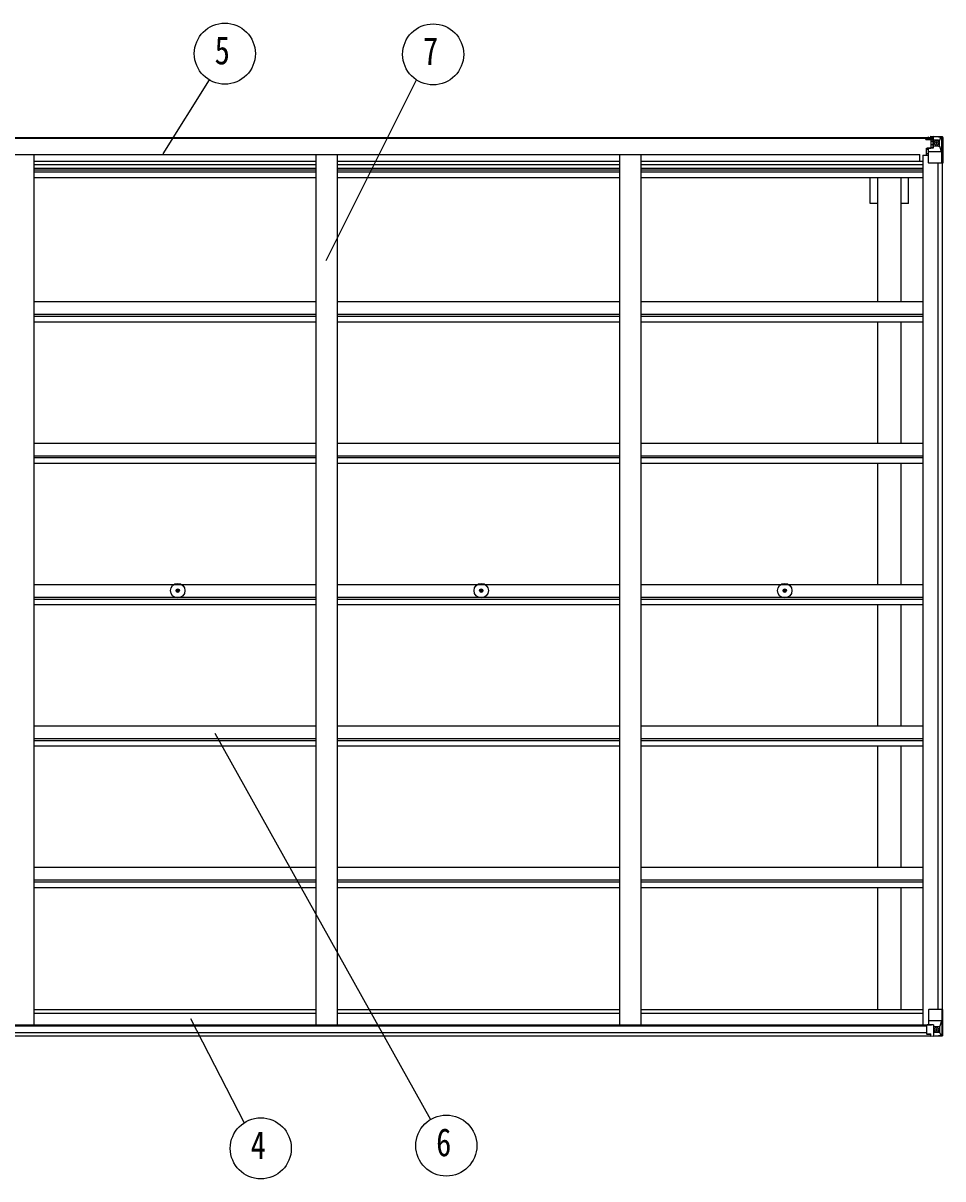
# Model space of a CAD drawing. Units: millimetres, scale not verified. Extents: x -10512 to 10512, y -7425 to 7425.
# Drawn here: x -594 to 1576, y -289 to 2436 of the extents above; entities that cross this region are included whole.
import ezdxf
from ezdxf.enums import TextEntityAlignment as Align

# ---------------------------------------------------------------- set-up
doc = ezdxf.new("R2010")
doc.units = ezdxf.units.MM
doc.header["$LTSCALE"] = 30
for name, color, linetype in [('0-4_YKK_13', 4, 'Continuous'), ('0-5_YKK_A1', 4, 'Continuous'), ('0-6_YKK_D', 6, 'Continuous')]:
    doc.layers.add(name, color=color, linetype=linetype)
doc.styles.add('ＭＳ ゴシック', font='')
doc.styles.get('ＭＳ ゴシック').set_extended_font_data('MS Gothic')

msp = doc.modelspace()

# ---------------------------------------------------------------- linework, layer by layer
at = {"layer": '0-4_YKK_13'}
for p, q in [((1535.94, 2163.92), (1535.94, 2164.85)), ((1536.94, 2163.92), (1535.94, 2163.92)), ((1535.94, 2163.92), (1535.94, 2162.35)), ((1535.94, 2162.24), (1535.94, 2162.35)), ((1536.94, 2164.85), (1536.94, 2163.92)), ((1541.94, 2163.92), (1536.94, 2163.92)), ((1542.14, 2167.42), (1540.45, 2166.99)), ((1541.94, 2162.31), (1541.94, 2163.92)), ((1541.94, 2162.31), (1551.94, 2162.23)), ((1542.14, 2167.42), (1542.44, 2167.42)), ((1542.44, 2167.42), (1542.44, 2166.99)), ((1543.94, 2164.18), (1551.94, 2164.18)), ((1543.94, 2164.15), (1551.94, 2164.15)), ((1547.44, 2169.62), (1553.94, 2169.22)), ((1547.44, 2168.73), (1547.44, 2169.62)), ((1553.94, 2168.34), (1547.44, 2168.73)), ((1547.44, 2168.22), (1547.44, 2168.73)), ((1547.44, 2168.22), (1547.44, 2167.81)), ((1547.44, 2167.81), (1552.44, 2167.72)), ((1547.44, 2167.81), (1547.44, 2166.99)), ((1548.44, 2142.12), (1548.44, 2162.09)), ((1552.33, 2161.85), (1548.44, 2161.85)), ((1548.44, 2158.22), (1552.44, 2158.22)), ((1551.94, 2164.18), (1551.94, 2162.23)), ((1551.94, 2163.15), (1552.44, 2163.15)), ((1551.95, 2162.23), (1551.94, 2162.23)), ((1551.95, 2162.06), (1551.95, 2162.23)), ((1552.44, 2163.51), (1553.94, 2163.51)), ((1552.44, 2159.98), (1553.94, 2159.98)), ((1553.94, 2143.12), (1553.94, 2169.22)), ((1553.94, 2169.11), (1565.94, 2168.32)), ((1554.94, 2159.98), (1553.94, 2159.98)), ((1565.94, 2159.98), (1553.94, 2159.98)), ((1568.27, 2159.92), (1565.94, 2159.98)), ((1566.03, 2168.32), (1573.96, 2167.84)), ((1568.27, 2146.45), (1568.27, 2159.92)), ((1569.13, 2163.43), (1571.86, 2167.1)), ((1573.1, 2166.87), (1573.1, 2166.81)), ((1573.1, 2106.22), (1573.1, 2166.81)), ((1575, 2167.93), (1575, 2167.93)), ((1575, 2167.89), (1575, 2167.93)), ((1575.94, 2166.93), (1575.94, 2166.89)), ((1537.44, 2141.09), (1538.44, 2141.1)), ((1537.44, 2124.87), (1537.44, 2141.09)), ((1538.44, 2139.36), (1537.44, 2139.37)), ((1537.44, 2129.22), (1541.94, 2129.22)), ((1542.49, 2141.13), (1538.44, 2141.1)), ((1541.94, 2107.22), (1541.94, 2140.32)), ((1565.94, 2132.89), (1541.94, 2132.89)), ((1553.12, 2142.87), (1542.77, 2141.21)), ((1542.77, 2140.58), (1553.12, 2142.23)), ((1542.77, 2141.21), (1542.77, 2140.58)), ((1548.44, 2150.02), (1552.44, 2150.02)), ((1552.44, 2146.42), (1553.94, 2146.42)), ((1553.12, 2142.23), (1553.12, 2142.87)), ((1565.94, 2146.42), (1553.94, 2146.42)), ((1560.46, 2152.78), (1560.46, 2151.82)), ((1565.94, 2146.42), (1568.27, 2146.45)), ((1565.94, 2146.42), (1565.94, 2146.42)), ((1572.55, 2133.1), (1565.94, 2132.89)), ((1572.55, 2133.1), (1568.41, 2145.19)), ((1573.1, 2106.22), (1542.94, 2106.22)), ((-231.48, 1098.56), (-230.37, 1098.58)), ((-231.48, 1097.56), (-230.37, 1097.54)), ((-230.37, 1098.58), (-229.86, 1098.68)), ((-230.37, 1097.54), (-229.86, 1097.44)), ((-229.76, 1099.2), (-229.86, 1098.68)), ((-229.76, 1096.93), (-229.86, 1097.44)), ((-229.74, 1100.31), (-229.76, 1099.2)), ((-229.74, 1095.82), (-229.76, 1096.93)), ((-228.74, 1100.31), (-228.72, 1099.2)), ((-228.74, 1095.82), (-228.72, 1096.93)), ((-228.72, 1099.2), (-228.62, 1098.68)), ((-228.72, 1096.93), (-228.62, 1097.44)), ((-228.1, 1098.58), (-228.62, 1098.68)), ((-228.1, 1097.54), (-228.62, 1097.44)), ((-226.99, 1098.56), (-228.1, 1098.58)), ((-226.99, 1097.56), (-228.1, 1097.54)), ((484.52, 1098.56), (485.63, 1098.58)), ((484.52, 1097.56), (485.63, 1097.54)), ((485.63, 1098.58), (486.14, 1098.68)), ((485.63, 1097.54), (486.14, 1097.44)), ((486.24, 1099.2), (486.14, 1098.68)), ((486.24, 1096.93), (486.14, 1097.44)), ((486.26, 1100.31), (486.24, 1099.2)), ((486.26, 1095.82), (486.24, 1096.93)), ((487.26, 1100.31), (487.28, 1099.2)), ((487.26, 1095.82), (487.28, 1096.93)), ((487.28, 1099.2), (487.38, 1098.68)), ((487.28, 1096.93), (487.38, 1097.44)), ((487.9, 1098.58), (487.38, 1098.68)), ((487.9, 1097.54), (487.38, 1097.44)), ((489.01, 1098.56), (487.9, 1098.58)), ((489.01, 1097.56), (487.9, 1097.54)), ((1200.52, 1098.56), (1201.63, 1098.58)), ((1200.52, 1097.56), (1201.63, 1097.54)), ((1201.63, 1098.58), (1202.14, 1098.68)), ((1201.63, 1097.54), (1202.14, 1097.44)), ((1202.24, 1099.2), (1202.14, 1098.68)), ((1202.24, 1096.93), (1202.14, 1097.44)), ((1202.26, 1100.31), (1202.24, 1099.2)), ((1202.26, 1095.82), (1202.24, 1096.93)), ((1203.26, 1100.31), (1203.28, 1099.2)), ((1203.26, 1095.82), (1203.28, 1096.93)), ((1203.28, 1099.2), (1203.38, 1098.68)), ((1203.28, 1096.93), (1203.38, 1097.44)), ((1203.9, 1098.58), (1203.38, 1098.68)), ((1203.9, 1097.54), (1203.38, 1097.44)), ((1205.01, 1098.56), (1203.9, 1098.58)), ((1205.01, 1097.56), (1203.9, 1097.54)), ((1541.94, 109.24), (1541.94, 76.15)), ((1575.94, 110.24), (1542.94, 110.24)), ((1573.1, 110.24), (1573.1, 49.66)), ((1575.94, 49.53), (1575.94, 110.24)), ((1565.94, 83.58), (1541.94, 83.58)), ((1572.55, 83.36), (1565.94, 83.58)), ((1572.55, 83.36), (1568.41, 71.28)), ((1537.44, 73.09), (1537.44, 52.93)), ((1547.44, 74.03), (1538.44, 74)), ((1542.77, 75.89), (1553.11, 74.23)), ((1542.77, 75.25), (1542.77, 75.89)), ((1550.42, 74.03), (1542.77, 75.25)), ((1553.94, 74.03), (1547.44, 74.03)), ((1553.11, 74.23), (1553.11, 74.03)), ((1553.94, 74.03), (1553.94, 47.24)), ((1553.94, 70.04), (1565.94, 70.04)), ((1565.94, 56.49), (1553.94, 56.49)), ((1561.42, 63.68), (1561.42, 64.64)), ((1565.94, 70.04), (1565.94, 70.04)), ((1565.94, 70.04), (1568.27, 70.01)), ((1568.27, 56.54), (1565.94, 56.48)), ((1568.27, 70.01), (1568.27, 56.54)), ((1538.44, 52.22), (1547.44, 52.16)), ((1547.44, 46.85), (1547.44, 52.79)), ((1553.94, 47.36), (1565.94, 48.14)), ((1566.03, 48.15), (1573.96, 48.62)), ((1569.13, 53.03), (1571.86, 49.37)), ((1573.1, 49.59), (1573.1, 49.66)), ((1575, 48.58), (1575, 48.53))]:
    msp.add_line(p, q, dxfattribs=at)
for points in [[(1541.94, 2162.31), (1541.94, 2162.3), (1535.94, 2162.35)], [(1536.94, 2162.19), (1551.94, 2162.06), (1551.95, 2162.06)], [(1551.94, 2163.15), (1543.94, 2163.15), (1543.94, 2164.85)], [(1547.44, 2168.22), (1552.44, 2168.22), (1552.44, 2142.76)], [(1575, 2167.93), (1565.94, 2168.49), (1553.94, 2169.22)], [(1559.5, 2154.7), (1558.54, 2154.7), (1558.54, 2153.74), (1559.5, 2153.74)], [(1561.42, 2155.66), (1561.42, 2156.62), (1560.46, 2156.62), (1560.46, 2155.66)], [(1562.38, 2153.74), (1563.34, 2153.74), (1563.34, 2154.7), (1562.38, 2154.7)], [(1575.94, 2166.89), (1575.94, 2106.22), (1573.1, 2106.22)], [(1538.44, 2141.1), (1538.44, 2139.36), (1541.94, 2139.35)], [(1560.46, 2151.82), (1561.42, 2151.82), (1561.42, 2152.78)], [(1559.5, 62.72), (1558.54, 62.72), (1558.54, 61.76), (1559.5, 61.76)], [(1561.42, 64.64), (1560.46, 64.64), (1560.46, 63.68)], [(1560.46, 60.8), (1560.46, 59.84), (1561.42, 59.84), (1561.42, 60.8)], [(1562.38, 61.76), (1563.34, 61.76), (1563.34, 62.72), (1562.38, 62.72)], [(1537.44, 52.93), (1537.45, 52.83), (1547.44, 52.79)], [(1575, 48.53), (1565.94, 47.98), (1547.44, 46.85)]]:
    msp.add_lwpolyline(points, dxfattribs=at)
for centre, radius in [((1560.94, 2154.22), 5.3), ((-229.24, 1098.06), 17), ((-229.24, 1098.06), 4), ((486.76, 1098.06), 17), ((486.76, 1098.06), 4), ((1202.76, 1098.06), 17), ((1202.76, 1098.06), 4), ((1560.94, 62.24), 5.3)]:
    msp.add_circle(centre, radius, dxfattribs=at)
for centre, radius, start, end in [((1536.8, 2169.88), 7.69, 263.56574, 271.03001), ((1551.94, 2164.68), 0.5, 270.00309, 0.00198), ((1551.94, 2164.65), 0.5, 269.99891, 359.99891), ((1551.94, 2161.73), 0.5, 359.95536, 89.47105), ((1551.93, 2161.55), 0.513, 358.95293, 88.11972), ((1559.5, 2155.66), 0.96, 270, 0), ((1559.5, 2152.78), 0.96, 0, 90), ((1562.38, 2155.66), 0.96, 180, 270), ((1562.38, 2152.78), 0.96, 90, 180), ((1571.81, 2166.93), 1.28, 357.54105, 48.82169), ((1573.79, 2180.54), 12.7, 264.89689, 270.75534), ((1574.94, 2166.93), 0.999, 0.04917, 86.5576), ((1574.94, 2166.93), 1, 359.99921, 86.49983), ((1574.94, 2166.89), 0.999, 0.04917, 86.5576), ((1542.88, 2140.28), 0.937, 96.73234, 177.67791), ((1542.88, 2139.65), 0.937, 96.73234, 177.67791), ((1553.01, 2143.8), 0.937, 276.73234, 357.67791), ((1553.01, 2143.16), 0.937, 276.73234, 357.67791), ((1542.94, 2107.22), 1, 180, 270), ((-229.24, 1098.06), 2.3, 167.44414, 192.55586), ((-229.24, 1098.06), 2.3, 77.44414, 102.55586), ((-229.24, 1098.06), 2.3, 257.44414, 282.55586), ((-229.24, 1098.06), 2.3, 347.44414, 12.55586), ((486.76, 1098.06), 2.3, 167.44414, 192.55586), ((486.76, 1098.06), 2.3, 77.44414, 102.55586), ((486.76, 1098.06), 2.3, 257.44414, 282.55586), ((486.76, 1098.06), 2.3, 347.44414, 12.55586), ((1202.76, 1098.06), 2.3, 167.44414, 192.55586), ((1202.76, 1098.06), 2.3, 77.44414, 102.55586), ((1202.76, 1098.06), 2.3, 257.44414, 282.55586), ((1202.76, 1098.06), 2.3, 347.44414, 12.55586), ((1542.94, 109.24), 1, 90, 180), ((1542.88, 76.82), 0.937, 182.32209, 263.26766), ((1542.88, 76.18), 0.937, 182.32209, 263.26766), ((1553, 73.3), 0.937, 50.93398, 83.26766), ((1559.5, 63.68), 0.96, 270, 0), ((1559.5, 60.8), 0.96, 0, 90), ((1562.38, 63.68), 0.96, 180, 270), ((1562.38, 60.8), 0.96, 90, 180), ((1571.81, 49.54), 1.28, 311.17831, 2.45895), ((1573.79, 35.92), 12.7, 89.24466, 95.10311), ((1574.94, 49.57), 0.999, 273.4424, 359.95083), ((1574.94, 49.54), 0.999, 273.4424, 359.95083), ((1574.94, 49.53), 1, 273.50017, 0.00079)]:
    msp.add_arc(centre, radius, start, end, dxfattribs=at)
for centre, major_axis, ratio, start_param, end_param in [((1647.69, 2159.98), (-81.75, 0), 0.061163, 6.2824128, 6.2831853), ((1571.14, 2159.84), (-0.03, 5), 0.573921, 0.7672717, 1.551125), ((1572.81, 2164.91), (0.02, 3), 0.466854, 0.125683, 0.7596956), ((1573, 2168.01), (-2, 0.12), 0.060933, 2.0712557, 3.1453404), ((1374, 2180.24), (-201, 12.36), 0.060933, 3.1453404, 3.145839), ((1569.68, 2146.47), (0, 3), 0.468246, 1.5772882, 2.0127935), ((1571.83, 2135.45), (-0.85, 2.32), 0.403757, 3.0087805, 3.9744392), ((1571.83, 81.01), (-0.85, -2.32), 0.403757, 2.3087461, 3.2744049), ((1538.44, 73.09), (-1, -0.021), 0.906239, 4.6936843, 6.2644806), ((1647.69, 56.49), (-81.75, 0), 0.061163, 0, 0.0007725), ((1571.14, 56.62), (-0.03, -5), 0.573921, 4.7320603, 5.5159136), ((1569.68, 69.99), (0, -3), 0.468246, 4.2703918, 4.7058971), ((1538.44, 52.93), (-1, 0.012), 0.707053, 0.1587743, 1.5795216), ((1572.81, 51.55), (0.02, -3), 0.466854, 5.5234897, 6.1575023), ((1573, 48.45), (-2, -0.12), 0.060933, 3.1378449, 4.2119296), ((1374, 36.22), (-201, -12.36), 0.060933, 3.1373463, 3.1378449)]:
    msp.add_ellipse(centre, major_axis=major_axis, ratio=ratio, start_param=start_param, end_param=end_param, dxfattribs=at)
at = {"layer": '0-5_YKK_A1'}
for p, q in [((-1308.56, 2166.99), (1552.44, 2166.99)), ((-1308.56, 2164.85), (1552.44, 2164.85)), ((-1277.56, 2126.71), (1521.44, 2126.71)), ((-569.06, 2126.69), (-569.06, 74.22)), ((96.94, 2126.69), (96.94, 74.22)), ((146.94, 2126.69), (146.94, 74.22)), ((812.94, 2126.69), (812.94, 74.22)), ((862.94, 2126.69), (862.94, 74.22)), ((1521.44, 2111.19), (1521.44, 2126.71)), ((-569.06, 2111.19), (96.94, 2111.19)), ((-569.06, 2102.8), (96.94, 2102.8)), ((146.94, 2111.19), (812.94, 2111.19)), ((146.94, 2102.8), (812.94, 2102.8)), ((862.94, 2111.19), (1528.94, 2111.19)), ((862.94, 2102.8), (1528.94, 2102.8)), ((1528.94, 2124.87), (1528.94, 74.22)), ((1528.94, 2124.87), (1541.94, 2124.87)), ((1564.24, 2106.22), (1564.24, 110.24)), ((1573.94, 2106.22), (1573.94, 110.24)), ((-569.06, 2094.6), (96.94, 2094.6)), ((-569.06, 2090.67), (96.94, 2090.67)), ((-569.06, 2085.59), (96.94, 2085.59)), ((-569.06, 2072.58), (96.94, 2072.58)), ((146.94, 2094.6), (812.94, 2094.6)), ((146.94, 2090.67), (812.94, 2090.67)), ((146.94, 2085.59), (812.94, 2085.59)), ((146.94, 2072.58), (812.94, 2072.58)), ((862.94, 2094.6), (1528.94, 2094.6)), ((862.94, 2090.67), (1528.94, 2090.67)), ((862.94, 2085.59), (1528.94, 2085.59)), ((862.94, 2072.58), (1528.94, 2072.58)), ((1404.74, 2010.99), (1404.74, 2072.58)), ((1422.44, 1779.58), (1422.44, 2072.58)), ((1477.44, 1779.58), (1477.44, 2072.58)), ((1495.14, 2010.99), (1495.14, 2072.58)), ((1422.44, 2010.99), (1404.74, 2010.99)), ((1495.14, 2010.99), (1477.44, 2010.99)), ((-569.03, 1779.58), (96.94, 1779.58)), ((146.97, 1779.58), (812.94, 1779.58)), ((862.97, 1779.58), (1528.94, 1779.58)), ((-569.03, 1749.84), (96.94, 1749.84)), ((-569.03, 1745.29), (96.94, 1745.29)), ((146.97, 1749.84), (812.94, 1749.84)), ((146.97, 1745.29), (812.94, 1745.29)), ((862.97, 1749.84), (1528.94, 1749.84)), ((862.97, 1745.29), (1528.94, 1745.29)), ((-569.03, 1732.28), (96.94, 1732.28)), ((146.97, 1732.28), (812.94, 1732.28)), ((862.97, 1732.28), (1528.94, 1732.28)), ((1422.44, 1446.08), (1422.44, 1732.28)), ((1477.44, 1446.08), (1477.44, 1732.28)), ((-569.03, 1446.08), (96.94, 1446.08)), ((146.97, 1446.08), (812.94, 1446.08)), ((862.97, 1446.08), (1528.94, 1446.08)), ((-569.03, 1416.34), (96.94, 1416.34)), ((-569.03, 1411.8), (96.94, 1411.8)), ((-569.03, 1398.78), (96.94, 1398.78)), ((146.97, 1416.34), (812.94, 1416.34)), ((146.97, 1411.8), (812.94, 1411.8)), ((146.97, 1398.78), (812.94, 1398.78)), ((862.97, 1416.34), (1528.94, 1416.34)), ((862.97, 1411.8), (1528.94, 1411.8)), ((862.97, 1398.78), (1528.94, 1398.78)), ((1422.44, 1112.58), (1422.44, 1398.78)), ((1477.44, 1112.58), (1477.44, 1398.78)), ((-569.03, 1112.58), (96.94, 1112.58)), ((146.97, 1112.58), (812.94, 1112.58)), ((862.97, 1112.58), (1528.94, 1112.58)), ((-569.03, 1082.85), (96.94, 1082.85)), ((-569.03, 1078.3), (96.94, 1078.3)), ((-569.03, 1065.29), (96.94, 1065.29)), ((146.97, 1082.85), (812.94, 1082.85)), ((146.97, 1078.3), (812.94, 1078.3)), ((146.97, 1065.29), (812.94, 1065.29)), ((862.97, 1082.85), (1528.94, 1082.85)), ((862.97, 1078.3), (1528.94, 1078.3)), ((862.97, 1065.29), (1528.94, 1065.29)), ((1422.44, 779.09), (1422.44, 1065.29)), ((1477.44, 779.09), (1477.44, 1065.29)), ((-569.03, 779.09), (96.94, 779.09)), ((146.97, 779.09), (812.94, 779.09)), ((862.97, 779.09), (1528.94, 779.09)), ((-569.03, 749.35), (96.94, 749.35)), ((-569.03, 744.8), (96.94, 744.8)), ((146.97, 749.35), (812.94, 749.35)), ((146.97, 744.8), (812.94, 744.8)), ((862.97, 749.35), (1528.94, 749.35)), ((862.97, 744.8), (1528.94, 744.8)), ((-569.03, 731.79), (96.94, 731.79)), ((146.97, 731.79), (812.94, 731.79)), ((862.97, 731.79), (1528.94, 731.79)), ((1422.44, 445.6), (1422.44, 731.79)), ((1477.44, 445.6), (1477.44, 731.79)), ((-569.03, 445.6), (96.94, 445.6)), ((146.97, 445.6), (812.94, 445.6)), ((862.97, 445.6), (1528.94, 445.6)), ((-569.03, 415.86), (96.94, 415.86)), ((-569.03, 411.31), (96.94, 411.31)), ((146.97, 415.86), (812.94, 415.86)), ((146.97, 411.31), (812.94, 411.31)), ((862.97, 415.86), (1528.94, 415.86)), ((862.97, 411.31), (1528.94, 411.31)), ((-569.03, 398.3), (96.94, 398.3)), ((146.97, 398.3), (812.94, 398.3)), ((862.97, 398.3), (1528.94, 398.3)), ((1422.44, 110.39), (1422.44, 398.3)), ((1477.44, 110.39), (1477.44, 398.3)), ((-569.06, 110.39), (96.94, 110.39)), ((146.94, 110.39), (812.94, 110.39)), ((862.94, 110.39), (1528.94, 110.39)), ((-569.06, 102.05), (96.94, 102.05)), ((146.94, 102.05), (812.94, 102.05)), ((862.94, 102.05), (1528.94, 102.05)), ((-1293.56, 74.22), (1549.21, 74.22)), ((-1293.56, 71.96), (1537.44, 71.96)), ((-1293.56, 56.35), (1537.44, 56.35)), ((-1303.56, 48.45), (1547.44, 48.45))]:
    msp.add_line(p, q, dxfattribs=at)
at = {"layer": '0-6_YKK_D'}
for p, q in [((-263.85, 2128.24), (-154.64, 2302.3)), ((121.11, 1876.56), (334.06, 2302.22)), ((-141.78, 762.34), (366.82, -149.13)), ((-199.51, 88.8), (-72.33, -156.6))]:
    msp.add_line(p, q, dxfattribs=at)
for centre in [(-118.11, 2364.34), (373.34, 2362.56), (-33.26, -217.08), (404.37, -210.56)]:
    msp.add_circle(centre, 72, dxfattribs=at)

# ---------------------------------------------------------------- texts
at = {"layer": '0-6_YKK_D', "style": 'ＭＳ ゴシック', "width": 0.8}
for s, p in [('5', (-142.11, 2319.34)), ('7', (349.34, 2317.56)), ('4', (-57.26, -262.08)), ('6', (380.37, -255.56))]:
    msp.add_text(s, height=65.98, dxfattribs=at).set_placement(p, align=Align.BOTTOM_LEFT)

doc.saveas('drawing.dxf')
